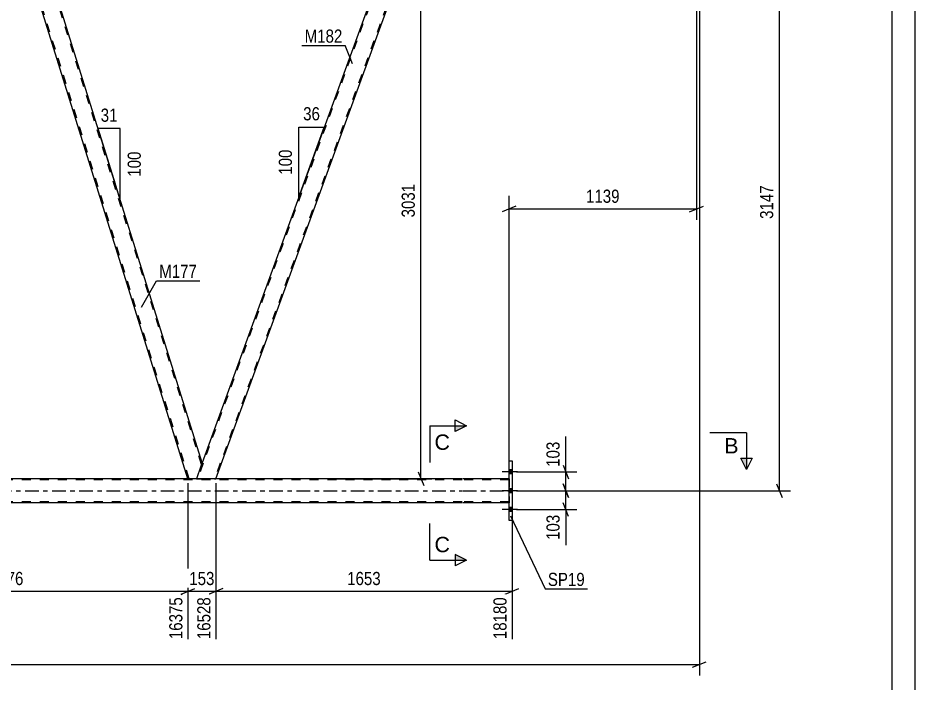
# Model space of a CAD drawing. Header units: millimetres. Extents: x 0 to 841, y 0 to 594.
# Drawn here: x 645.4 to 841, y 299.6 to 444.6 of the extents above; entities that cross this region are included whole.
import ezdxf

# ---------------------------------------------------------------- set-up
doc = ezdxf.new("R2010")
doc.units = ezdxf.units.MM
doc.linetypes.add('DXK_LINE_DOT2', pattern=[3.9198, 1.9599, -1.9599])
doc.linetypes.add('DXK_LINE_DOT3', pattern=[5.9187, 2.979, -0.9799, 0.9799, -0.9799])
doc.styles.add('Arial', font='ARIAL.TTF', dxfattribs={"height": 0.2})
doc.styles.add('Arial Narrow', font='ARIALN.TTF', dxfattribs={"height": 0.2})

# ---------------------------------------------------------------- blocks, each defined once
blk = doc.blocks.new('Unknown-814521622-1135')
at = {"color": 5, "linetype": 'Continuous'}
for p, q in [((841, 0), (841, 594)), ((836, 5), (836, 589))]:
    blk.add_line(p, q, dxfattribs=at)
blk = doc.blocks.new('Part-814521622-3732 - 3269')
at = {"color": 7, "linetype": 'DXK_LINE_DOT3'}
blk.add_line((597.84, 334.78), (648.8, 474.8), dxfattribs=at)
at = {"color": 7, "linetype": 'DXK_LINE_DOT2'}
for p, q in [((643.51, 465.4), (599.39, 344.18)), ((647.26, 465.4), (603.14, 344.18)), ((647.51, 465.4), (645.96, 461.15)), ((599.13, 344.18), (600.89, 349)), ((605.15, 349), (603.39, 344.18)), ((603.39, 344.18), (599.13, 344.18))]:
    blk.add_line(p, q, dxfattribs=at)
at = {"color": 2, "linetype": 'Continuous'}
for p, q in [((643.26, 465.4), (600.89, 349)), ((647.51, 465.4), (643.26, 465.4)), ((645.96, 461.15), (605.15, 349))]:
    blk.add_line(p, q, dxfattribs=at)
blk = doc.blocks.new('Part-814521622-3537 - 3269')
at = {"color": 2, "linetype": 'Continuous'}
for p, q in [((752.47, 335.04), (752.47, 348.04)), ((752.47, 348.04), (753.11, 348.04)), ((753.11, 348.04), (753.11, 335.04)), ((753.11, 335.04), (752.47, 335.04))]:
    blk.add_line(p, q, dxfattribs=at)
blk = doc.blocks.new('Bolt-814521622-3577 - 3269')
at = {"linetype": 'Continuous'}
for points in [[(752.47, 346.08), (752.47, 345.2), (753.11, 345.2), (753.11, 346.08)], [(752.47, 346.08), (752.47, 345.2), (753.11, 345.2), (753.11, 346.08)], [(752.47, 346.08), (752.47, 345.2), (753.11, 345.2), (753.11, 346.08)], [(752.47, 341.98), (752.47, 341.1), (753.11, 341.1), (753.11, 341.98)], [(752.47, 341.98), (752.47, 341.1), (753.11, 341.1), (753.11, 341.98)], [(752.47, 337.88), (752.47, 337), (753.11, 337), (753.11, 337.88)], [(752.47, 337.88), (752.47, 337), (753.11, 337), (753.11, 337.88)], [(752.47, 337.88), (752.47, 337), (753.11, 337), (753.11, 337.88)]]:
    blk.add_hatch(color=1, dxfattribs=at).paths.add_polyline_path(points)
at = {"color": 1, "linetype": 'Continuous'}
for p, q in [((754.27, 345.64), (750.95, 345.64)), ((754.27, 345.64), (750.95, 345.64)), ((754.27, 345.64), (750.95, 345.64)), ((753.11, 346.08), (752.47, 346.08)), ((753.11, 346.08), (752.47, 346.08)), ((753.11, 346.08), (752.47, 346.08)), ((753.11, 345.2), (752.47, 345.2)), ((753.11, 345.2), (752.47, 345.2)), ((753.11, 345.2), (752.47, 345.2)), ((754.27, 341.54), (750.95, 341.54)), ((754.27, 341.54), (750.95, 341.54)), ((753.11, 341.98), (752.47, 341.98)), ((753.11, 341.98), (752.47, 341.98)), ((753.11, 341.1), (752.47, 341.1)), ((753.11, 341.1), (752.47, 341.1)), ((754.27, 337.44), (750.95, 337.44)), ((754.27, 337.44), (750.95, 337.44)), ((754.27, 337.44), (750.95, 337.44)), ((753.11, 337.88), (752.47, 337.88)), ((753.11, 337.88), (752.47, 337.88)), ((753.11, 337.88), (752.47, 337.88)), ((753.11, 337), (752.47, 337)), ((753.11, 337), (752.47, 337)), ((753.11, 337), (752.47, 337))]:
    blk.add_line(p, q, dxfattribs=at)
blk = doc.blocks.new('Part-814521622-3727 - 3269')
at = {"color": 2, "linetype": 'Continuous'}
for p, q in [((645.96, 461.15), (647.51, 465.4)), ((648.83, 465.4), (647.51, 465.4)), ((685.53, 347.65), (648.83, 465.4)), ((682.42, 344.18), (645.96, 461.15)), ((685.26, 346.91), (684.27, 344.18)), ((685.53, 347.65), (685.26, 346.91))]:
    blk.add_line(p, q, dxfattribs=at)
at = {"color": 7, "linetype": 'DXK_LINE_DOT2'}
for p, q in [((685.4, 347.28), (648.58, 465.4)), ((682.68, 344.18), (646.1, 461.52)), ((684.27, 344.18), (682.42, 344.18))]:
    blk.add_line(p, q, dxfattribs=at)
blk = doc.blocks.new('Part-814521622-3747 - 3269')
at = {"color": 7, "linetype": 'DXK_LINE_DOT2'}
for p, q in [((742.25, 343.94), (66.87, 343.94)), ((752.47, 343.94), (742.35, 343.94)), ((752.47, 344.18), (752.47, 338.9)), ((742.25, 339.14), (66.87, 339.14)), ((752.47, 339.14), (742.35, 339.14))]:
    blk.add_line(p, q, dxfattribs=at)
at = {"color": 2, "linetype": 'Continuous'}
for p, q in [((742.25, 344.18), (607.85, 344.18)), ((752.47, 344.18), (742.35, 344.18)), ((742.25, 338.9), (607.85, 338.9)), ((752.47, 338.9), (742.35, 338.9))]:
    blk.add_line(p, q, dxfattribs=at)
at = {"color": 7, "linetype": 'DXK_LINE_DOT3'}
for p, q in [((66.87, 341.54), (742.25, 341.54)), ((742.35, 341.54), (752.47, 341.54))]:
    blk.add_line(p, q, dxfattribs=at)
blk = doc.blocks.new('Part-814521622-3766 - 3269')
at = {"color": 7, "linetype": 'DXK_LINE_DOT2'}
for p, q in [((728.64, 465.4), (684.52, 344.18)), ((732.39, 465.4), (688.27, 344.18)), ((685.53, 347.65), (684.27, 344.18)), ((684.27, 344.18), (688.53, 344.18))]:
    blk.add_line(p, q, dxfattribs=at)
at = {"color": 2, "linetype": 'Continuous'}
for p, q in [((728.39, 465.4), (685.53, 347.65)), ((688.53, 344.18), (732.65, 465.4)), ((732.65, 465.4), (728.39, 465.4))]:
    blk.add_line(p, q, dxfattribs=at)
blk = doc.blocks.new('StraightDimension-814521622-4160 - 3269')
at = {"color": 7, "linetype": 'Continuous'}
for p, q in [((764.23, 343.04), (765.43, 340.04)), ((754.11, 341.54), (767.23, 341.54)), ((764.83, 337.44), (764.83, 341.54)), ((765.43, 335.94), (764.23, 338.94)), ((754.11, 337.44), (767.23, 337.44))]:
    blk.add_line(p, q, dxfattribs=at)
at = {"color": 0}
blk.add_wipeout([(764.08, 336.91), (759.88, 336.91), (759.88, 330.23), (764.08, 330.23)], dxfattribs=at)
at = {"color": 7, "linetype": 'Continuous'}
blk.add_line((764.83, 337.44), (764.83, 329.7), dxfattribs=at)
blk.add_line((764.83, 337.44), (764.83, 329.7), dxfattribs=at)
at = {"color": 3, "style": 'Arial Narrow'}
blk.add_text('103', height=2.863, rotation=90.0002, dxfattribs=at).set_placement((763.48, 330.83))
blk = doc.blocks.new('StraightDimension-814521622-4502 - 3269')
at = {"color": 7, "linetype": 'Continuous'}
for p, q in [((603.39, 343.18), (603.39, 309.2)), ((682.42, 343.18), (682.42, 309.2)), ((604.89, 320.24), (601.89, 319.04)), ((603.39, 319.64), (682.42, 319.64)), ((680.92, 319.04), (683.92, 320.24))]:
    blk.add_line(p, q, dxfattribs=at)
at = {"color": 0}
blk.add_wipeout([(647.16, 320.39), (647.16, 324.59), (638.65, 324.59), (638.65, 320.39)], dxfattribs=at)
at = {"color": 0, "linetype": 'Continuous'}
blk.add_wipeout([(681.82, 318.94), (677.62, 318.94), (677.62, 308.6), (681.82, 308.6)], dxfattribs=at)
at = {"color": 3, "style": 'Arial Narrow'}
blk.add_text('1976', height=2.863, dxfattribs=at).set_placement((639.25, 320.99))
at = {"color": 3, "linetype": 'Continuous', "style": 'Arial Narrow'}
blk.add_text('16375', height=2.863, rotation=90.0002, dxfattribs=at).set_placement((681.22, 309.2))
blk = doc.blocks.new('StraightDimension-814521622-4249 - 3269')
at = {"color": 7, "linetype": 'Continuous'}
for p, q in [((733.85, 463.9), (732.65, 466.9)), ((739.81, 465.4), (730.4, 465.4)), ((733.25, 344.18), (733.25, 465.4)), ((732.65, 345.68), (733.85, 342.68)), ((713.55, 344.18), (735.65, 344.18))]:
    blk.add_line(p, q, dxfattribs=at)
at = {"color": 0}
blk.add_wipeout([(732.5, 409.05), (728.3, 409.05), (728.3, 400.53), (732.5, 400.53)], dxfattribs=at)
at = {"color": 3, "style": 'Arial Narrow'}
blk.add_text('3031', height=2.863, rotation=90.0002, dxfattribs=at).set_placement((731.9, 401.13))
blk = doc.blocks.new('StraightDimension-814521622-4170 - 3269')
at = {"color": 7, "linetype": 'Continuous'}
for p, q in [((764.23, 347.14), (765.43, 344.14)), ((754.11, 345.64), (767.23, 345.64)), ((764.83, 341.54), (764.83, 345.64)), ((765.43, 340.04), (764.23, 343.04)), ((754.11, 341.54), (767.23, 341.54))]:
    blk.add_line(p, q, dxfattribs=at)
at = {"color": 0}
blk.add_wipeout([(764.08, 352.85), (759.88, 352.85), (759.88, 346.16), (764.08, 346.16)], dxfattribs=at)
at = {"color": 7, "linetype": 'Continuous'}
blk.add_line((764.83, 345.64), (764.83, 353.37), dxfattribs=at)
blk.add_line((764.83, 345.64), (764.83, 353.37), dxfattribs=at)
at = {"color": 3, "style": 'Arial Narrow'}
blk.add_text('103', height=2.863, rotation=90.0002, dxfattribs=at).set_placement((763.48, 346.76))
blk = doc.blocks.new('AngleDimension-814521622-4585 - 3269')
at = {"color": 7, "linetype": 'Continuous'}
for p, q in [((666.61, 408.37), (662.83, 420.48)), ((667.65, 420.48), (662.83, 420.48)), ((667.65, 405.02), (662.83, 420.48)), ((667.65, 405.02), (667.65, 420.48))]:
    blk.add_line(p, q, dxfattribs=at)
at = {"color": 0}
for points in [[(667.67, 421.38), (667.67, 425.58), (662.81, 425.58), (662.81, 421.38)], [(672.75, 416.09), (668.55, 416.09), (668.55, 409.41), (672.75, 409.41)]]:
    blk.add_wipeout(points, dxfattribs=at)
at = {"color": 3, "style": 'Arial Narrow'}
blk.add_text('31', height=2.863, dxfattribs=at).set_placement((663.41, 421.98))
blk.add_text('100', height=2.863, rotation=90.0002, dxfattribs=at).set_placement((672.15, 410.01))
blk = doc.blocks.new('StraightDimension-814521622-4239 - 3269')
at = {"color": 7, "linetype": 'Continuous'}
for p, q in [((812.01, 465.9), (810.81, 468.9)), ((794.98, 467.4), (813.81, 467.4)), ((811.41, 341.54), (811.41, 467.4)), ((810.81, 343.04), (812.01, 340.04)), ((754.11, 341.54), (813.81, 341.54))]:
    blk.add_line(p, q, dxfattribs=at)
at = {"color": 0}
blk.add_wipeout([(810.66, 408.73), (806.46, 408.73), (806.46, 400.21), (810.66, 400.21)], dxfattribs=at)
at = {"color": 3, "style": 'Arial Narrow'}
blk.add_text('3147', height=2.863, rotation=90.0002, dxfattribs=at).set_placement((810.06, 400.81))
blk = doc.blocks.new('StraightDimension-814521622-4563 - 3269')
at = {"color": 7, "linetype": 'Continuous'}
for p, q in [((793.98, 459.9), (793.98, 301.26)), ((56.01, 303.66), (793.98, 303.66)), ((792.48, 303.06), (795.48, 304.26))]:
    blk.add_line(p, q, dxfattribs=at)
blk = doc.blocks.new('AngleDimension-814521622-3769 - 3269')
at = {"color": 7, "linetype": 'Continuous'}
for p, q in [((706.61, 420.79), (712.15, 420.79)), ((706.61, 405.57), (712.15, 420.79)), ((706.61, 405.57), (706.61, 420.79)), ((709.43, 413.31), (712.15, 420.79))]:
    blk.add_line(p, q, dxfattribs=at)
at = {"color": 0}
for points in [[(711.81, 421.69), (711.81, 425.89), (706.96, 425.89), (706.96, 421.69)], [(705.71, 416.52), (701.51, 416.52), (701.51, 409.84), (705.71, 409.84)]]:
    blk.add_wipeout(points, dxfattribs=at)
at = {"color": 3, "style": 'Arial Narrow'}
blk.add_text('36', height=2.863, dxfattribs=at).set_placement((707.56, 422.29))
blk.add_text('100', height=2.863, rotation=90.0002, dxfattribs=at).set_placement((705.11, 410.44))
blk = doc.blocks.new('StraightDimension-814521622-4228 - 3269')
at = {"color": 7, "linetype": 'Continuous'}
for p, q in [((793.34, 464.4), (793.34, 400.57)), ((752.47, 345.18), (752.47, 405.82)), ((753.97, 403.57), (750.97, 402.37)), ((791.84, 402.37), (794.84, 403.57)), ((752.47, 402.97), (793.34, 402.97))]:
    blk.add_line(p, q, dxfattribs=at)
at = {"color": 0}
blk.add_wipeout([(777.16, 403.72), (777.16, 407.92), (768.65, 407.92), (768.65, 403.72)], dxfattribs=at)
at = {"color": 3, "style": 'Arial Narrow'}
blk.add_text('1139', height=2.863, dxfattribs=at).set_placement((769.25, 404.32))
blk = doc.blocks.new('StraightDimension-814521622-4521 - 3269')
at = {"color": 7, "linetype": 'Continuous'}
for p, q in [((682.42, 343.18), (682.42, 309.2)), ((688.53, 343.18), (688.53, 309.2)), ((680.92, 319.04), (683.92, 320.24)), ((682.42, 319.64), (688.53, 319.64)), ((690.03, 320.24), (687.03, 319.04))]:
    blk.add_line(p, q, dxfattribs=at)
at = {"color": 0}
blk.add_wipeout([(688.82, 320.39), (688.82, 324.59), (682.13, 324.59), (682.13, 320.39)], dxfattribs=at)
at = {"color": 0, "linetype": 'Continuous'}
blk.add_wipeout([(687.93, 318.94), (683.73, 318.94), (683.73, 308.6), (687.93, 308.6)], dxfattribs=at)
at = {"color": 3, "style": 'Arial Narrow'}
blk.add_text('153', height=2.863, dxfattribs=at).set_placement((682.73, 320.99))
at = {"color": 3, "linetype": 'Continuous', "style": 'Arial Narrow'}
blk.add_text('16528', height=2.863, rotation=90.0002, dxfattribs=at).set_placement((687.33, 309.2))
blk = doc.blocks.new('StraightDimension-814521622-4540 - 3269')
at = {"color": 7, "linetype": 'Continuous'}
for p, q in [((753.11, 347.04), (753.11, 309.2)), ((688.53, 343.18), (688.53, 309.2)), ((690.03, 320.24), (687.03, 319.04)), ((688.53, 319.64), (753.11, 319.64)), ((751.61, 319.04), (754.61, 320.24))]:
    blk.add_line(p, q, dxfattribs=at)
at = {"color": 0}
blk.add_wipeout([(725.07, 320.39), (725.07, 324.59), (716.56, 324.59), (716.56, 320.39)], dxfattribs=at)
at = {"color": 0, "linetype": 'Continuous'}
blk.add_wipeout([(752.51, 318.94), (748.31, 318.94), (748.31, 308.6), (752.51, 308.6)], dxfattribs=at)
at = {"color": 3, "style": 'Arial Narrow'}
blk.add_text('1653', height=2.863, dxfattribs=at).set_placement((717.16, 320.99))
at = {"color": 3, "linetype": 'Continuous', "style": 'Arial Narrow'}
blk.add_text('18180', height=2.863, rotation=90.0002, dxfattribs=at).set_placement((751.91, 309.2))
blk = doc.blocks.new('Mark-814521622-3533 - 3269')
at = {"color": 0}
blk.add_wipeout([(768.97, 320.79), (768.97, 323.79), (760.93, 323.79), (760.93, 320.79)], dxfattribs=at)
blk.add_wipeout([(768.97, 320.79), (768.97, 323.79), (760.93, 323.79), (760.93, 320.79)], dxfattribs=at)
at = {"color": 30, "linetype": 'Continuous'}
for p, q in [((752.74, 336.06), (760.33, 320.19)), ((760.33, 320.19), (769.57, 320.19))]:
    blk.add_line(p, q, dxfattribs=at)
at = {"color": 3, "style": 'Arial Narrow'}
blk.add_text('SP19', height=2.863, dxfattribs=at).set_placement((760.93, 320.79))
blk = doc.blocks.new('Mark-814521622-3723 - 3269')
at = {"color": 0}
blk.add_wipeout([(684.4, 387.94), (684.4, 390.94), (676.17, 390.94), (676.17, 387.94)], dxfattribs=at)
blk.add_wipeout([(684.4, 387.94), (684.4, 390.94), (676.17, 390.94), (676.17, 387.94)], dxfattribs=at)
at = {"color": 30, "linetype": 'Continuous'}
for p, q in [((672.28, 381.6), (675.57, 387.34)), ((675.57, 387.34), (685, 387.34))]:
    blk.add_line(p, q, dxfattribs=at)
at = {"color": 3, "style": 'Arial Narrow'}
blk.add_text('M177', height=2.863, dxfattribs=at).set_placement((676.17, 387.94))
blk = doc.blocks.new('Mark-814521622-3762 - 3269')
at = {"color": 0}
blk.add_wipeout([(716.11, 439.22), (716.11, 442.22), (707.89, 442.22), (707.89, 439.22)], dxfattribs=at)
blk.add_wipeout([(716.11, 439.22), (716.11, 442.22), (707.89, 442.22), (707.89, 439.22)], dxfattribs=at)
at = {"color": 30, "linetype": 'Continuous'}
for p in [(707.29, 438.62), (718.33, 434.64)]:
    blk.add_line(p, (716.71, 438.62), dxfattribs=at)
at = {"color": 3, "style": 'Arial Narrow'}
blk.add_text('M182', height=2.863, dxfattribs=at).set_placement((707.89, 439.22))
blk = doc.blocks.new('SectionMark-814521622-4895 - 3269')
at = {"linetype": 'Continuous'}
blk.add_hatch(color=6, dxfattribs=at).paths.add_polyline_path([(803.01, 348.68), (804.26, 348.68), (804.26, 346.18)])
at = {"color": 6, "linetype": 'Continuous'}
for p, q in [((804.26, 354.18), (796.26, 354.18)), ((804.26, 354.18), (804.26, 346.18)), ((803.01, 348.68), (805.51, 348.68)), ((804.26, 346.18), (803.01, 348.68)), ((805.51, 348.68), (804.26, 346.18))]:
    blk.add_line(p, q, dxfattribs=at)
at = {"color": 0, "linetype": 'Continuous'}
blk.add_wipeout([(802.51, 349.68), (802.51, 353.18), (799.4, 353.18), (799.4, 349.68)], dxfattribs=at)
at = {"color": 3, "linetype": 'Continuous', "style": 'Arial'}
blk.add_text('B', height=3.34, dxfattribs=at).set_placement((799.4, 349.68))
blk = doc.blocks.new('SectionMark-814521622-4899 - 3269')
at = {"linetype": 'Continuous'}
for points in [[(740.7, 354.47), (740.7, 355.72), (743.2, 355.72)], [(740.7, 326.4), (740.7, 327.65), (743.2, 326.4)]]:
    blk.add_hatch(color=6, dxfattribs=at).paths.add_polyline_path(points)
at = {"color": 6, "linetype": 'Continuous'}
for p, q in [((740.7, 354.47), (740.7, 356.97)), ((740.7, 356.97), (743.2, 355.72)), ((735.2, 355.72), (735.2, 347.72)), ((735.2, 355.72), (743.2, 355.72)), ((743.2, 355.72), (740.7, 354.47)), ((735.2, 326.4), (735.2, 334.4)), ((743.2, 326.4), (740.7, 327.65)), ((740.7, 327.65), (740.7, 325.15)), ((735.2, 326.4), (743.2, 326.4)), ((743.2, 326.4), (740.7, 325.15))]:
    blk.add_line(p, q, dxfattribs=at)
at = {"color": 0, "linetype": 'Continuous'}
for points in [[(739.57, 350.47), (739.57, 353.97), (736.2, 353.97), (736.2, 350.47)], [(739.57, 328.15), (739.57, 331.65), (736.2, 331.65), (736.2, 328.15)]]:
    blk.add_wipeout(points, dxfattribs=at)
at = {"color": 3, "linetype": 'Continuous', "style": 'Arial'}
for p in [(736.2, 350.47), (736.2, 328.15)]:
    blk.add_text('C', height=3.34, dxfattribs=at).set_placement(p)

msp = doc.modelspace()

# ---------------------------------------------------------------- block references
for name in ['Unknown-814521622-1135', 'Part-814521622-3732 - 3269', 'Part-814521622-3727 - 3269', 'Part-814521622-3766 - 3269', 'Part-814521622-3537 - 3269', 'Bolt-814521622-3577 - 3269', 'Part-814521622-3747 - 3269']:
    msp.add_blockref(name, (0, 0))

# ---------------------------------------------------------------- next in the draw order: block references
for name in ['StraightDimension-814521622-4249 - 3269', 'AngleDimension-814521622-4585 - 3269', 'StraightDimension-814521622-4502 - 3269', 'StraightDimension-814521622-4160 - 3269']:
    msp.add_blockref(name, (0, 0))

# ---------------------------------------------------------------- next in the draw order: block references
msp.add_blockref('StraightDimension-814521622-4170 - 3269', (0, 0))

# ---------------------------------------------------------------- next in the draw order: block references
msp.add_blockref('StraightDimension-814521622-4239 - 3269', (0, 0))

# ---------------------------------------------------------------- next in the draw order: block references
msp.add_blockref('StraightDimension-814521622-4563 - 3269', (0, 0))

# ---------------------------------------------------------------- next in the draw order: block references
for name in ['StraightDimension-814521622-4228 - 3269', 'Mark-814521622-3762 - 3269', 'AngleDimension-814521622-3769 - 3269', 'Mark-814521622-3723 - 3269', 'StraightDimension-814521622-4521 - 3269']:
    msp.add_blockref(name, (0, 0))

# ---------------------------------------------------------------- next in the draw order: block references
msp.add_blockref('StraightDimension-814521622-4540 - 3269', (0, 0))

# ---------------------------------------------------------------- next in the draw order: block references
for name in ['SectionMark-814521622-4895 - 3269', 'Mark-814521622-3533 - 3269']:
    msp.add_blockref(name, (0, 0))

# ---------------------------------------------------------------- next in the draw order: block references
msp.add_blockref('SectionMark-814521622-4899 - 3269', (0, 0))

doc.saveas('drawing.dxf')
